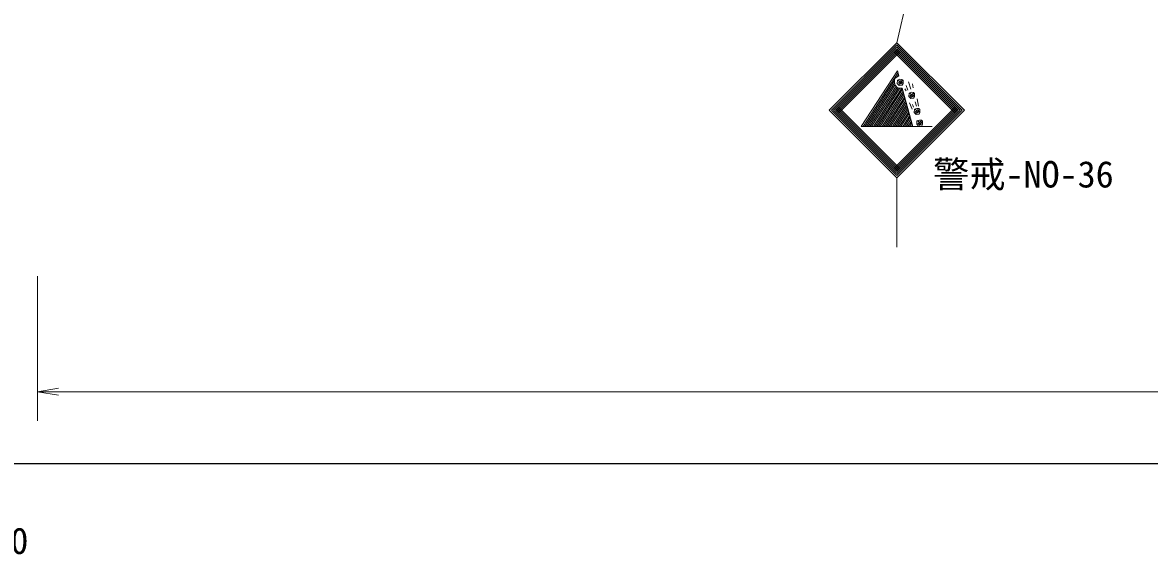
# Model space of a CAD drawing. Units: millimetres, scale not verified. Extents: x 40000 to 680000, y 20000 to 380000.
# Drawn here: x 370552 to 448451, y 198715 to 235498 of the extents above; entities that cross this region are included whole.
import ezdxf
from ezdxf.enums import TextEntityAlignment as Align

# ---------------------------------------------------------------- set-up
doc = ezdxf.new("R2010")
doc.units = ezdxf.units.MM
doc.header["$LTSCALE"] = 1000
for name, color, linetype, lineweight in [('M-STR-STR3', 7, 'Continuous', 13), ('M-STR-STRC', 7, 'Continuous', 13), ('M-TTL-BAND', 7, 'Continuous', 25)]:
    doc.layers.add(name, color=color, linetype=linetype, lineweight=lineweight)
doc.styles.add('ＭＳ ゴシック', font='')
doc.styles.get('ＭＳ ゴシック').set_extended_font_data('MS Gothic')

# ---------------------------------------------------------------- blocks, each defined once
blk = doc.blocks.new('open_arrow')
at = {"color": 0, "linetype": 'Continuous', "lineweight": -2}
blk.add_lwpolyline([(7.5, 1.25), (0, 0), (7.5, -1.25)], dxfattribs=at)

msp = doc.modelspace()

# ---------------------------------------------------------------- linework, layer by layer
at = {"layer": 'M-STR-STR3'}
for p, q in [((371580, 217966), (371580, 207966)), ((371580, 209966), (533769, 209966))]:
    msp.add_line(p, q, dxfattribs=at)
at = {"layer": 'M-STR-STRC'}
for p, q in [((434717, 250165), (430989, 234104)), ((426322, 229437), (430989, 234104)), ((426464, 229437), (430989, 233963)), ((426605, 229437), (430989, 233821)), ((435656, 229437), (430989, 234104)), ((435515, 229437), (430989, 233963)), ((435373, 229437), (430989, 233821)), ((426747, 229437), (430989, 233680)), ((426817, 229367), (431060, 233609)), ((426888, 229296), (431131, 233539)), ((426959, 229225), (431201, 233468)), ((435020, 229225), (430777, 233468)), ((435090, 229296), (430848, 233539)), ((435161, 229367), (430919, 233609)), ((435232, 229437), (430989, 233680)), ((428532, 228320), (431035, 232168)), ((431035, 232168), (431131, 231820)), ((428651, 228320), (431070, 232039)), ((428771, 228320), (430830, 231486)), ((430831, 231530), (430824, 231353)), ((430882, 231661), (430831, 231530)), ((431131, 231820), (430882, 231661)), ((430987, 231728), (431106, 231911)), ((431031, 231519), (431022, 231289)), ((431194, 231572), (431031, 231519)), ((431071, 231532), (431293, 231289)), ((431347, 231484), (431139, 231351)), ((431401, 231400), (431193, 231266)), ((431194, 231572), (431340, 231557)), ((431243, 231491), (431366, 231357)), ((431340, 231557), (431417, 231492)), ((431417, 231427), (431390, 231379)), ((431417, 231274), (431417, 231492)), ((431794, 231395), (431966, 230888)), ((428890, 228320), (430835, 231310)), ((429009, 228320), (430861, 231168)), ((429129, 228320), (430931, 231092)), ((429248, 228320), (430986, 230993)), ((429367, 228320), (431095, 230977)), ((429487, 228320), (431201, 230957)), ((429606, 228320), (431324, 230962)), ((429725, 228320), (431390, 230879)), ((429844, 228320), (431425, 230750)), ((429964, 228320), (431460, 230622)), ((430824, 231353), (430871, 231157)), ((430871, 231157), (431027, 230987)), ((431022, 231289), (431145, 231154)), ((431027, 230987), (431223, 230958)), ((431096, 231356), (431219, 231222)), ((431140, 231254), (431352, 231264)), ((431145, 231154), (431357, 231164)), ((431223, 230958), (431366, 230964)), ((431417, 231274), (431357, 231164)), ((431366, 230964), (432093, 228320)), ((431551, 230915), (431625, 230764)), ((431634, 231147), (431750, 230830)), ((431833, 230620), (431823, 230390)), ((431996, 230674), (431833, 230620)), ((431872, 230633), (432094, 230390)), ((432148, 230585), (431941, 230452)), ((431996, 230674), (432142, 230658)), ((432045, 230592), (432168, 230458)), ((432064, 231268), (432122, 230981)), ((432142, 230658), (432219, 230593)), ((432219, 230375), (432219, 230593)), ((430083, 228320), (431496, 230493)), ((430202, 228320), (431531, 230364)), ((430322, 228320), (431567, 230235)), ((430441, 228320), (431602, 230106)), ((430560, 228320), (431638, 229977)), ((430679, 228320), (431673, 229848)), ((431823, 230390), (431947, 230255)), ((431853, 229942), (432047, 229511)), ((431897, 230457), (432020, 230323)), ((431942, 230355), (432154, 230365)), ((431947, 230255), (432158, 230265)), ((432202, 230501), (431995, 230367)), ((432062, 229829), (432146, 229654)), ((432219, 230375), (432158, 230265)), ((432219, 230528), (432191, 230480)), ((432248, 230006), (432345, 229709)), ((432395, 230216), (432488, 229722)), ((430989, 224770), (426322, 229437)), ((430989, 224912), (426464, 229437)), ((430989, 225053), (426605, 229437)), ((430989, 225195), (426747, 229437)), ((431060, 225265), (426817, 229508)), ((431131, 225336), (426888, 229579)), ((431201, 225407), (426959, 229649)), ((430777, 225407), (435020, 229649)), ((430799, 228320), (431709, 229719)), ((430848, 225336), (435090, 229579)), ((430918, 228320), (431744, 229590)), ((430919, 225265), (435161, 229508)), ((430989, 225195), (435232, 229437)), ((430989, 225053), (435373, 229437)), ((430989, 224912), (435515, 229437)), ((430989, 224770), (435656, 229437)), ((431037, 228320), (431779, 229461)), ((431157, 228320), (431815, 229333)), ((431276, 228320), (431850, 229204)), ((431395, 228320), (431886, 229075)), ((432200, 229507), (432191, 229277)), ((432191, 229277), (432314, 229143)), ((432363, 229561), (432200, 229507)), ((432239, 229520), (432461, 229278)), ((432264, 229345), (432388, 229210)), ((432516, 229472), (432308, 229339)), ((432309, 229242), (432521, 229252)), ((432314, 229143), (432526, 229152)), ((432570, 229388), (432362, 229255)), ((432363, 229561), (432509, 229545)), ((432412, 229480), (432535, 229345)), ((432509, 229545), (432586, 229480)), ((432586, 229262), (432526, 229152)), ((432586, 229415), (432559, 229367)), ((432586, 229262), (432586, 229480)), ((428532, 228320), (433429, 228320)), ((431514, 228320), (431921, 228946)), ((431634, 228320), (431957, 228817)), ((431753, 228320), (431992, 228688)), ((431872, 228320), (432028, 228559)), ((431992, 228320), (432063, 228430)), ((432381, 228703), (432372, 228473)), ((432372, 228473), (432495, 228338)), ((432544, 228756), (432381, 228703)), ((432421, 228716), (432643, 228473)), ((432446, 228540), (432569, 228406)), ((432697, 228668), (432489, 228534)), ((432490, 228438), (432702, 228448)), ((432495, 228338), (432707, 228348)), ((432751, 228583), (432543, 228450)), ((432544, 228756), (432690, 228740)), ((432593, 228675), (432716, 228541)), ((432690, 228740), (432767, 228676)), ((432767, 228458), (432707, 228348)), ((432767, 228611), (432740, 228563)), ((432767, 228458), (432767, 228676)), ((430989, 224770), (430989, 219975))]:
    msp.add_line(p, q, dxfattribs=at)
at = {"layer": 'M-TTL-BAND'}
msp.add_line((40000, 205000), (579000, 205000), dxfattribs=at)

# ---------------------------------------------------------------- block references
at = {"layer": 'M-STR-STR3', "xscale": 193, "yscale": 193}
msp.add_blockref('open_arrow', (371580, 209966), dxfattribs=at)

# ---------------------------------------------------------------- texts
at = {"layer": 'M-STR-STRC', "style": 'ＭＳ ゴシック'}
msp.add_text('警戒-NO-36', height=1833, dxfattribs=at).set_placement((433498, 223539), align=Align.BOTTOM_LEFT)
at = {"layer": 'M-TTL-BAND', "style": 'ＭＳ ゴシック'}
msp.add_text('300.0', height=1833, dxfattribs=at).set_placement((367844, 198195), align=Align.BOTTOM_CENTER)

doc.saveas('drawing.dxf')
